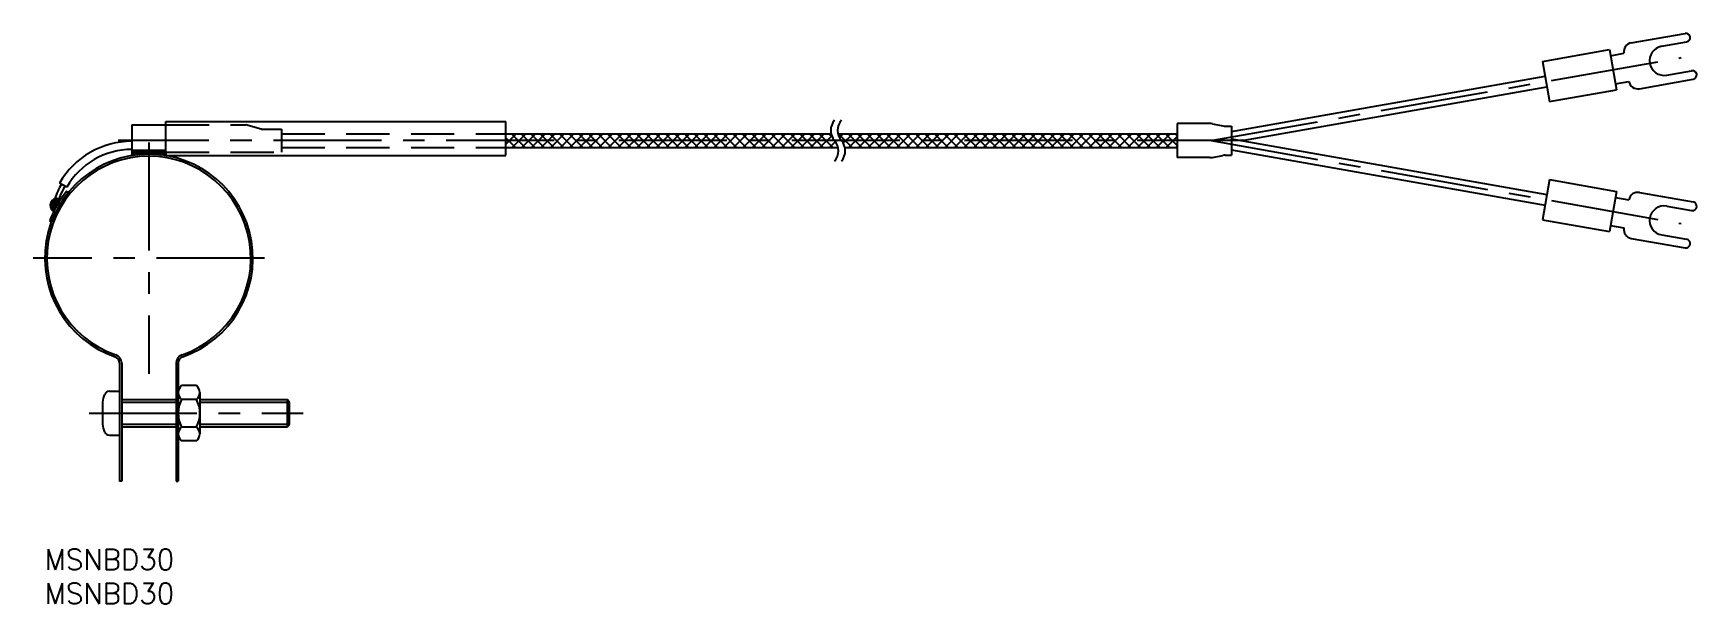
# Model space of a CAD drawing. Extents: x -2 to 243, y -8 to 76.
import ezdxf

# ---------------------------------------------------------------- set-up
doc = ezdxf.new("R2010")
doc.units = 0
doc.header["$LTSCALE"] = 0.5
doc.linetypes.add('CENTER', pattern=[50.8, 31.75, -6.35, 6.35, -6.35])
doc.linetypes.add('DASHED', pattern=[19.05, 12.7, -6.35])
for name, color, linetype in [('MSM_CENTER', 1, 'CENTER'), ('MSM_CONTINUOUS', 7, 'CONTINUOUS'), ('MSM_DASHED', 4, 'DASHED'), ('MSM_NARROW', 5, 'CONTINUOUS'), ('MSM_PART_NUMBER', 7, 'CONTINUOUS')]:
    doc.layers.add(name, color=color, linetype=linetype)
doc.styles.get("Standard").update_dxf_attribs({"font": 'txt.shx', "height": 3, "bigfont": 'bigfont.shx'})

# ---------------------------------------------------------------- blocks, each defined once
blk = doc.blocks.new('*U5')
at = {"layer": 'MSM_PART_NUMBER'}
blk.add_text('MSNBD30', height=3, dxfattribs=at).set_placement((0, -3))
blk = doc.blocks.new('*U6')
at = {"layer": 'MSM_PART_NUMBER'}
blk.add_text('MSNBD30', height=3, dxfattribs=at).set_placement((0, -8))

msp = doc.modelspace()

# ---------------------------------------------------------------- linework, layer by layer
at = {"layer": 'MSM_CENTER'}
for p, q in [((171.5, 60.07), (240.62, 72.26)), ((176.5, 60.07), (10.8, 60.07)), ((15.3, 59.77), (15.3, 25.77)), ((171.5, 60.07), (240.62, 47.88)), ((32.3, 42.77), (-1.7, 42.77)), ((6.5, 20), (38, 20))]:
    msp.add_line(p, q, dxfattribs=at)
at = {"layer": 'MSM_CONTINUOUS'}
for p, q in [((233.27, 74.44), (241.18, 75.83)), ((220.22, 71.7), (230.06, 73.44)), ((230.06, 73.44), (231.11, 67.53)), ((237.75, 73.93), (241.4, 74.58)), ((220.22, 71.7), (221.26, 65.8)), ((230.22, 72.55), (232.19, 72.9)), ((174.5, 61.41), (220.6, 69.54)), ((230.95, 68.42), (232.92, 68.77)), ((234.46, 67.69), (242.37, 69.09)), ((238.49, 69.7), (242.15, 70.34)), ((176.1, 60.07), (220.88, 67.96)), ((221.26, 65.8), (231.11, 67.53)), ((12.8, 62.37), (17.8, 62.37)), ((12.8, 62.37), (12.8, 58.17)), ((17.8, 57.87), (17.8, 62.87)), ((17.8, 62.87), (67.8, 62.87)), ((67.8, 57.87), (67.8, 62.87)), ((166.5, 62.57), (166.5, 57.57)), ((171.3, 62.57), (166.5, 62.57)), ((171.69, 62.53), (173.2, 62.24)), ((173.58, 62.2), (174.5, 62.2)), ((174.5, 62.2), (174.5, 57.94)), ((67.8, 61.07), (115.61, 61.07)), ((67.8, 59.07), (116.65, 59.07)), ((116.61, 61.07), (166.5, 61.07)), ((117.65, 59.07), (166.5, 59.07)), ((174.5, 60.35), (220.88, 52.17)), ((174.5, 58.73), (220.6, 50.6)), ((12.8, 58.67), (17.8, 58.67)), ((12.8, 58.17), (12.8, 57.86)), ((17.8, 57.87), (67.8, 57.87)), ((171.3, 57.57), (166.5, 57.57)), ((171.69, 57.6), (173.2, 57.9)), ((173.58, 57.94), (174.5, 57.94)), ((3.22, 53.23), (2.18, 53.83)), ((221.26, 54.34), (220.22, 48.43)), ((221.26, 54.34), (231.11, 52.6)), ((3.45, 52.44), (3.21, 52.63)), ((231.11, 52.6), (230.06, 46.69)), ((230.95, 51.72), (232.92, 51.37)), ((234.46, 52.44), (242.37, 51.05)), ((238.49, 50.44), (242.15, 49.79)), ((0.98, 48.15), (0.71, 48.3)), ((220.22, 48.43), (230.06, 46.69)), ((230.22, 47.58), (232.19, 47.23)), ((233.27, 45.7), (241.18, 44.3)), ((237.75, 46.2), (241.4, 45.56)), ((11, 27.35), (11, 10)), ((11.3, 27.35), (11.3, 10)), ((19.3, 27.35), (19.3, 10)), ((19.6, 27.35), (19.6, 10)), ((9.5, 23.25), (11, 23.25)), ((22.3, 24.05), (20.1, 24.05)), ((22.3, 22.02), (20.1, 22.02)), ((22.8, 23.04), (22.8, 16.96)), ((8.5, 21.63), (8.5, 18.38)), ((11.3, 22), (19.3, 22)), ((22.8, 22), (35.62, 22)), ((36, 21.62), (35.62, 22)), ((35.62, 22), (35.62, 18)), ((36, 18.38), (36, 21.62)), ((11.3, 18), (19.3, 18)), ((22.3, 17.97), (20.1, 17.97)), ((22.8, 18), (35.62, 18)), ((35.62, 18), (36, 18.38)), ((9.5, 16.75), (11, 16.75)), ((22.3, 15.95), (20.1, 15.95)), ((11.3, 10), (11, 10)), ((19.3, 10), (19.6, 10))]:
    msp.add_line(p, q, dxfattribs=at)
for centre, radius, start, end in [((241.29, 75.2), 0.638, 280, 100), ((233.5, 73.13), 1.33, 100, 189.785), ((238.12, 71.81), 2.15, 100, 280), ((234.23, 69), 1.33, 190.215, 280), ((242.26, 69.71), 0.638, 280, 100), ((171.3, 60.57), 2, 79.002, 90), ((173.58, 64.2), 2, 259.002, 270), ((12.8, 47.7), 12.27, 90, 150), ((12.8, 47.7), 11.07, 90, 150), ((15.3, 42.77), 15.3, 288.9749, 251.0251), ((15.3, 42.77), 15, 288.9749, 251.0251), ((15.3, 42.77), 15.6, 80.7782, 99.2218), ((171.3, 59.57), 2, 270, 280.998), ((173.58, 55.94), 2, 90, 100.998), ((15.3, 42.77), 15.6, 140.7782, 159.2218), ((1.79, 50.57), 1, 58.1633, 241.8367), ((12.8, 47.7), 11.97, 150, 161.4393), ((12.8, 47.7), 11.37, 150, 160.3669), ((234.23, 51.13), 1.33, 80, 169.785), ((238.12, 48.32), 2.15, 80, 260), ((242.26, 50.42), 0.638, 260, 80), ((233.5, 47.01), 1.33, 170.215, 260), ((241.29, 44.93), 0.638, 260, 80), ((10, 27.35), 1, 0, 71.0251), ((10, 27.35), 1.3, 0, 71.0251), ((20.6, 27.35), 1.3, 108.9748, 180), ((20.6, 27.35), 1, 108.9748, 180), ((10.75, 21.65), 2.25, 150.2997, 180.7341), ((9.6, 22.35), 0.904, 96.1555, 152.43), ((20.88, 23.04), 1.28, 127.4343, 232.5656), ((23.95, 20), 4.35, 152.262, 207.7379), ((21.52, 23.04), 1.28, 307.4344, 52.5657), ((18.45, 20), 4.35, 332.2621, 27.7379), ((10.75, 18.35), 2.25, 179.2661, 209.7005), ((9.6, 17.65), 0.904, 207.5701, 263.8447), ((20.88, 16.96), 1.28, 127.4343, 232.5656), ((21.52, 16.96), 1.28, 307.4344, 52.5657)]:
    msp.add_arc(centre, radius, start, end, dxfattribs=at)
at = {"layer": 'MSM_DASHED'}
for p, q in [((17.8, 62.37), (29.56, 62.37)), ((31.8, 61.77), (29.56, 62.37)), ((31.8, 61.77), (34.8, 61.77)), ((34.8, 61.77), (34.8, 58.37)), ((34.8, 61.07), (67.8, 61.07)), ((34.8, 59.07), (67.8, 59.07)), ((17.8, 58.37), (34.8, 58.37))]:
    msp.add_line(p, q, dxfattribs=at)
at = {"layer": 'MSM_NARROW'}
for p, q in [((67.8, 59.56), (69.31, 61.07)), ((67.8, 60.97), (67.9, 61.07)), ((67.8, 60.47), (69.2, 59.07)), ((68.61, 61.07), (70.61, 59.07)), ((68.73, 59.07), (70.73, 61.07)), ((70.03, 61.07), (72.03, 59.07)), ((70.14, 59.07), (72.14, 61.07)), ((71.44, 61.07), (73.44, 59.07)), ((71.55, 59.07), (73.55, 61.07)), ((72.85, 61.07), (74.85, 59.07)), ((72.97, 59.07), (74.97, 61.07)), ((74.27, 61.07), (76.27, 59.07)), ((74.38, 59.07), (76.38, 61.07)), ((75.68, 61.07), (77.68, 59.07)), ((75.8, 59.07), (77.8, 61.07)), ((77.1, 61.07), (79.1, 59.07)), ((77.21, 59.07), (79.21, 61.07)), ((78.51, 61.07), (80.51, 59.07)), ((78.63, 59.07), (80.63, 61.07)), ((79.93, 61.07), (81.93, 59.07)), ((80.04, 59.07), (82.04, 61.07)), ((81.34, 61.07), (83.34, 59.07)), ((81.45, 59.07), (83.45, 61.07)), ((82.75, 61.07), (84.75, 59.07)), ((82.87, 59.07), (84.87, 61.07)), ((84.17, 61.07), (86.17, 59.07)), ((84.28, 59.07), (86.28, 61.07)), ((85.58, 61.07), (87.58, 59.07)), ((85.7, 59.07), (87.7, 61.07)), ((87, 61.07), (89, 59.07)), ((87.11, 59.07), (89.11, 61.07)), ((88.41, 61.07), (90.41, 59.07)), ((88.53, 59.07), (90.53, 61.07)), ((89.82, 61.07), (91.82, 59.07)), ((89.94, 59.07), (91.94, 61.07)), ((91.24, 61.07), (93.24, 59.07)), ((91.35, 59.07), (93.35, 61.07)), ((92.65, 61.07), (94.65, 59.07)), ((92.77, 59.07), (94.77, 61.07)), ((94.07, 61.07), (96.07, 59.07)), ((94.18, 59.07), (96.18, 61.07)), ((95.48, 61.07), (97.48, 59.07)), ((95.6, 59.07), (97.6, 61.07)), ((96.9, 61.07), (98.9, 59.07)), ((97.01, 59.07), (99.01, 61.07)), ((98.31, 61.07), (100.31, 59.07)), ((98.42, 59.07), (100.42, 61.07)), ((99.72, 61.07), (101.72, 59.07)), ((99.84, 59.07), (101.84, 61.07)), ((101.14, 61.07), (103.14, 59.07)), ((101.25, 59.07), (103.25, 61.07)), ((102.55, 61.07), (104.55, 59.07)), ((102.67, 59.07), (104.67, 61.07)), ((103.97, 61.07), (105.97, 59.07)), ((104.08, 59.07), (106.08, 61.07)), ((105.38, 61.07), (107.38, 59.07)), ((105.5, 59.07), (107.5, 61.07)), ((106.8, 61.07), (108.8, 59.07)), ((106.91, 59.07), (108.91, 61.07)), ((108.21, 61.07), (110.21, 59.07)), ((108.32, 59.07), (110.32, 61.07)), ((109.62, 61.07), (111.62, 59.07)), ((109.74, 59.07), (111.74, 61.07)), ((111.04, 61.07), (113.04, 59.07)), ((111.15, 59.07), (113.15, 61.07)), ((112.45, 61.07), (114.45, 59.07)), ((112.57, 59.07), (114.57, 61.07)), ((113.87, 61.07), (115.87, 59.07)), ((113.98, 59.07), (115.7, 60.78)), ((115.28, 61.07), (115.8, 60.55)), ((115.4, 59.07), (116.25, 59.92)), ((116.69, 61.07), (118.69, 59.07)), ((116.83, 60.5), (117.4, 61.07)), ((117.41, 59.67), (118.81, 61.07)), ((118.11, 61.07), (120.11, 59.07)), ((118.22, 59.07), (120.22, 61.07)), ((119.52, 61.07), (121.52, 59.07)), ((119.64, 59.07), (121.64, 61.07)), ((120.94, 61.07), (122.94, 59.07)), ((121.05, 59.07), (123.05, 61.07)), ((122.35, 61.07), (124.35, 59.07)), ((122.47, 59.07), (124.47, 61.07)), ((123.77, 61.07), (125.77, 59.07)), ((123.88, 59.07), (125.88, 61.07)), ((125.18, 61.07), (127.18, 59.07)), ((125.29, 59.07), (127.29, 61.07)), ((126.59, 61.07), (128.59, 59.07)), ((126.71, 59.07), (128.71, 61.07)), ((128.01, 61.07), (130.01, 59.07)), ((128.12, 59.07), (130.12, 61.07)), ((129.42, 61.07), (131.42, 59.07)), ((129.54, 59.07), (131.54, 61.07)), ((130.84, 61.07), (132.84, 59.07)), ((130.95, 59.07), (132.95, 61.07)), ((132.25, 61.07), (134.25, 59.07)), ((132.37, 59.07), (134.37, 61.07)), ((133.67, 61.07), (135.67, 59.07)), ((133.78, 59.07), (135.78, 61.07)), ((135.08, 61.07), (137.08, 59.07)), ((135.19, 59.07), (137.19, 61.07)), ((136.49, 61.07), (138.49, 59.07)), ((136.61, 59.07), (138.61, 61.07)), ((137.91, 61.07), (139.91, 59.07)), ((138.02, 59.07), (140.02, 61.07)), ((139.32, 61.07), (141.32, 59.07)), ((139.44, 59.07), (141.44, 61.07)), ((140.74, 61.07), (142.74, 59.07)), ((140.85, 59.07), (142.85, 61.07)), ((142.15, 61.07), (144.15, 59.07)), ((142.27, 59.07), (144.27, 61.07)), ((143.56, 61.07), (145.56, 59.07)), ((143.68, 59.07), (145.68, 61.07)), ((144.98, 61.07), (146.98, 59.07)), ((145.09, 59.07), (147.09, 61.07)), ((146.39, 61.07), (148.39, 59.07)), ((146.51, 59.07), (148.51, 61.07)), ((147.81, 61.07), (149.81, 59.07)), ((147.92, 59.07), (149.92, 61.07)), ((149.22, 61.07), (151.22, 59.07)), ((149.34, 59.07), (151.34, 61.07)), ((150.64, 61.07), (152.64, 59.07)), ((150.75, 59.07), (152.75, 61.07)), ((152.05, 61.07), (154.05, 59.07)), ((152.16, 59.07), (154.16, 61.07)), ((153.46, 61.07), (155.46, 59.07)), ((153.58, 59.07), (155.58, 61.07)), ((154.88, 61.07), (156.88, 59.07)), ((154.99, 59.07), (156.99, 61.07)), ((156.29, 61.07), (158.29, 59.07)), ((156.41, 59.07), (158.41, 61.07)), ((157.71, 61.07), (159.71, 59.07)), ((157.82, 59.07), (159.82, 61.07)), ((159.12, 61.07), (161.12, 59.07)), ((159.24, 59.07), (161.24, 61.07)), ((160.54, 61.07), (162.54, 59.07)), ((160.65, 59.07), (162.65, 61.07)), ((161.95, 61.07), (163.95, 59.07)), ((162.06, 59.07), (164.06, 61.07)), ((163.36, 61.07), (165.36, 59.07)), ((163.48, 59.07), (165.48, 61.07)), ((164.78, 61.07), (166.5, 59.35)), ((164.89, 59.07), (166.5, 60.67)), ((166.19, 61.07), (166.5, 60.76)), ((166.31, 59.07), (166.5, 59.26)), ((12.8, 57.98), (13.49, 58.67)), ((12.8, 58.12), (13.35, 58.67)), ((12.8, 58.26), (13.2, 58.67)), ((12.8, 58.41), (13.06, 58.67)), ((12.8, 58.55), (12.92, 58.67)), ((12.83, 57.87), (13.63, 58.67)), ((12.99, 57.89), (13.77, 58.67)), ((13.16, 57.92), (13.91, 58.67)), ((13.32, 57.94), (14.05, 58.67)), ((13.49, 57.96), (14.19, 58.67)), ((13.65, 57.98), (14.34, 58.67)), ((13.8, 57.99), (14.48, 58.67)), ((13.96, 58.01), (14.62, 58.67)), ((14.11, 58.02), (14.76, 58.67)), ((14.27, 58.03), (14.9, 58.67)), ((14.42, 58.04), (15.04, 58.67)), ((14.57, 58.05), (15.18, 58.67)), ((14.71, 58.06), (15.33, 58.67)), ((14.86, 58.06), (15.47, 58.67)), ((15.01, 58.07), (15.61, 58.67)), ((15.15, 58.07), (15.75, 58.67)), ((15.29, 58.07), (15.89, 58.67)), ((15.43, 58.07), (16.03, 58.67)), ((15.57, 58.07), (16.17, 58.67)), ((15.71, 58.06), (16.32, 58.67)), ((15.85, 58.06), (16.46, 58.67)), ((15.98, 58.05), (16.6, 58.67)), ((16.12, 58.05), (16.74, 58.67)), ((16.25, 58.04), (16.88, 58.67)), ((16.38, 58.03), (17.02, 58.67)), ((16.52, 58.02), (17.16, 58.67)), ((16.65, 58.01), (17.31, 58.67)), ((16.78, 58), (17.45, 58.67)), ((16.9, 57.98), (17.59, 58.67)), ((17.03, 57.97), (17.73, 58.67)), ((17.16, 57.95), (17.8, 58.6)), ((17.28, 57.94), (17.8, 58.46)), ((17.41, 57.92), (17.8, 58.31)), ((17.53, 57.9), (17.8, 58.17)), ((17.65, 57.89), (17.8, 58.03)), ((17.78, 57.87), (17.8, 57.89)), ((17.8, 58.17), (17.8, 57.86)), ((0.79, 50.5), (1.86, 51.57)), ((0.79, 50.64), (1.72, 51.57)), ((0.81, 50.37), (1.98, 51.55)), ((0.82, 50.81), (1.55, 51.54)), ((0.84, 50.26), (2.1, 51.52)), ((0.88, 50.16), (2.2, 51.48)), ((0.91, 51.04), (1.32, 51.45)), ((0.93, 50.07), (2.29, 51.43)), ((0.98, 49.98), (2.13, 51.13)), ((1.04, 49.9), (1.9, 50.76)), ((1.11, 49.83), (1.71, 50.43)), ((1.19, 49.77), (1.54, 50.11)), ((1.28, 49.71), (1.38, 49.82)), ((11.3, 21.62), (19.3, 21.62)), ((22.8, 21.62), (36, 21.62)), ((11.3, 18.38), (19.3, 18.38)), ((22.8, 18.38), (36, 18.38))]:
    msp.add_line(p, q, dxfattribs=at)
for centre, start, end in [((117.81, 61.57), 138.19, 221.81), ((118.81, 61.57), 138.19, 221.81), ((114.45, 58.57), 318.19, 41.81), ((115.45, 58.57), 318.19, 41.81)]:
    msp.add_arc(centre, 2.25, start, end, dxfattribs=at)

# ---------------------------------------------------------------- block references
at = {"layer": 'MSM_CONTINUOUS'}
for name in ['*U5', '*U6']:
    msp.add_blockref(name, (0, 0), dxfattribs=at)

doc.saveas('drawing.dxf')
